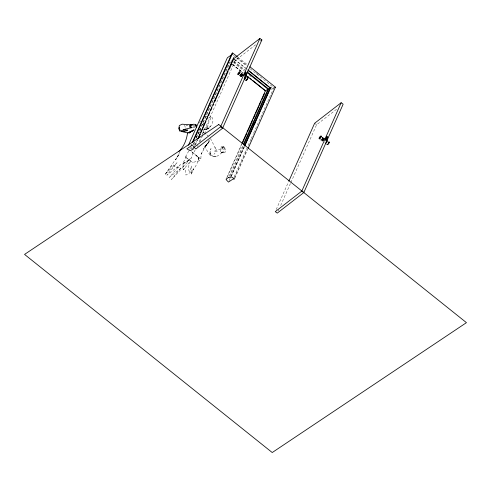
<?xml version="1.0" encoding="UTF-8"?>
<svg xmlns="http://www.w3.org/2000/svg" width="491" height="491" viewBox="0 0 491 491"><rect width="100%" height="100%" fill="white"/><g stroke="black" fill="none" stroke-linecap="round" stroke-linejoin="round"><path stroke-width="0.37" stroke-dasharray="2.46 1.84" d="M204.078 146.097L210.406 155.665L210.492 150.749L210.995 148.577L209.823 152.67L210.406 155.665L212.671 155.672L214.997 153.155M202.777 135.025L202.893 132.251L204.225 128.869L206.361 127.635L211.418 116.926L209.639 115.802M191.183 174.109L193.607 168.904L191.183 174.109L191.791 166.019L189.293 171.77L188.213 167.511L190.477 161.122L183.253 169.818L182.983 163.147L186.525 156.083L185.365 156.979L189.274 150.111M191.57 151.572L198.726 157.863C197.505 165.185 192.681 171.813 185.966 175.078L184.929 168.217L183.253 169.818M198.726 157.863L198.266 160.735L198.794 159.458L198.726 157.863L196.369 155.782L200.285 158.519L191.656 151.713M205.103 133.877L205.919 130.489L208.024 125.671L206.558 129.17L208.626 128.55L210.406 126.31L206.963 129.016L205.263 129.403L208.626 128.55L203.931 129.661C209.037 129.974 211.633 125.543 212.91 121.222L212.756 118.294L211.418 116.926L208.743 118.135M182.977 163.184L187.102 161.6L191.116 158.17L192.908 153.118M202.531 135.669L199.917 141.997M191.079 149.203L192.006 147.11M193.251 144.323L194.178 142.237M196.038 138.057L229.555 62.069M193.515 144.495L194.761 141.696M196.32 138.192L229.984 62.584L232.047 61.203M194.27 145.121L196.136 140.923M202.986 125.555L203.918 123.456M194.847 145.569L197.462 139.622M195.461 144.814L197.64 139.923M199.094 141.893L200.954 137.719M202.814 133.546L235.342 60.485L255.854 44.607M226.707 177.693L241.67 144.084M227.523 176.594L241.842 144.471M229.285 175.968L243.002 145.164M229.856 176.429L243.235 146.379M231.046 176.128L244.076 146.852M229.076 180.7L230.316 177.914M230.623 177.22L244.248 146.613M231.286 176.312L244.383 146.889M234.213 176.772L246.912 148.251M248.151 145.471L250.938 139.211M251.245 138.517L253.411 133.644M253.724 132.951L273.855 87.736L250.072 68.709M234.465 177.908L247.237 149.227M234.901 178.11L247.673 149.424M276.2 209.553L288.591 181.719M278.188 211.026L278.808 209.639M280.668 205.459L290.58 183.192M290.887 182.499L316.603 124.745L337.722 108.401M180.062 151.523L175.643 159.827L179.46 153.855L165.172 174.317L177.03 162.785L166.891 175.177L180.393 164.657L169.37 177.343L185.07 164.994L191.054 157.525M189.63 149.46L190.698 147.496M195.265 149.78L193.828 152.48L192.785 152.554L192.926 153.106M197.321 146.496L198.063 145.213M222.914 147.466L224.049 146.232L222.791 146.631L222.914 147.466L221.607 147.546L224.418 147.466L224.884 147.92L225.05 150.056L224.418 147.466L225.222 149.694L225.056 152.437L223.528 152.897M196.124 137.124L199.579 131.803M202.482 124.947L203.691 123.149M208.258 140.377L208.331 142.605L205.361 146.122L209.645 141.064L209.258 139.782M199.334 122.664L200.555 120.921M208.982 141.948L205.361 146.122L209.645 141.064L203.421 149.129L206.871 144.023L201.175 154.076L202.347 151.805L201.071 154.327L200.893 158.71L199.125 160.925L192.582 162.447L185.488 157.077M165.172 174.317L172.814 164.553L175.238 166.805L180.805 167.861L171.519 179.467L185.07 164.994M206.183 145.262L208.331 142.605M210.443 138.456L215.273 147.871L214.303 146.999L217.495 151.075L213.898 151.651L214.782 150.964L220.723 148.957L221.128 148.491L220.975 147.024L223.098 146.293M191.116 158.17L191.472 157.857M271.443 89.35L273.855 87.736M205.723 116.975L206.938 116.441M192.521 127.586L195.375 127.322M223.423 147.171L222.22 147.441L223.362 147.202M222.405 148.963L220.723 148.957M192.681 125.309L194.847 125.567M193.319 126.328L195.897 126.672M186.175 125.242L187.409 125.487L186.924 125.193M199.561 129.446L201.856 131.079M205.735 134.068L204.017 132.846L204.864 133.632M233.354 59.006L235.342 60.485M314.614 123.272L316.603 124.745M185.365 156.979L192.582 162.447M238.006 57.244L247.501 64.843M237.257 57.748L246.752 65.346M256.247 72.938L259.807 75.792M233.428 55.397L235.809 57.3M236.404 57.772L246.507 65.855M234.784 59.405L245.525 67.997M234.324 59.343L247.495 69.875M234.023 61.301L244.8 69.925M233.741 61.805L244.352 70.293M230.979 60.528L232.765 61.952M233.36 62.431L244.058 70.986M249.41 75.27L251.196 76.694M232.826 64.536L242.99 72.668M232.464 64.395L243.18 72.963M232.341 64.474L242.953 72.963M206.883 134.878L208.098 135.921M199.782 129.305L200.831 130.25M204.409 133.202L203.029 131.913L204.581 133.386M220.803 151.848L220.152 150.08L222.883 148.264L223.779 152.676L222.122 152.149L223.534 151.946L221.791 152.241L223.362 151.891L221.146 152.388L222.877 151.639C219.649 155.003 213.303 160.336 210.148 153.56L210.406 155.665M184.714 124.917L185.389 128.544M325.116 142.071A1.473 0.368 -53.4 0 1 324.698 142.396M188.98 159.925L187.175 161.496L182.296 164.282L188.98 159.925M215.936 156.684L213.432 156.801L215.936 156.684"/><path stroke-width="0.74" d="M200.089 134.546L199.929 134.921M213.34 104.374L213.831 104.295M230.07 68.004L229.843 67.549M230.905 65.168L230.954 64.904M195.915 126.04L195.584 124.395L193.393 124.235L190.612 125.604M189.636 132.03L193.166 130.477L187.574 132.895C186.549 139.88 184.107 146.422 178.902 151.498M199.616 135.436L199.475 135.761M188.391 145.324L227.413 57.674L232.243 54.446M192.355 142.329L231.912 53.476L232.66 52.973L237.411 56.772M193.104 141.825L232.66 52.973M197.726 139.027L233.704 57.478M198.26 138.523L200.125 134.331M200.751 132.938L206.036 121.056M206.662 119.657L207.902 116.864M208.528 115.465L209.774 112.672M210.707 110.573L211.946 107.781M214.438 102.189L222.214 84.716M222.84 83.323L228.125 71.441M228.751 70.041L233.415 59.564M220.551 126.831L259.899 38.464L261.887 39.937L222.54 128.304L195.995 148.853L194.006 147.38A0.81 0.522 24 0 0 193.92 146.84L191.858 144.624L191.109 145.127L191.668 145.569L186.838 148.798L189.673 150.498A0.81 0.522 24 0 0 190.459 150.596L193.288 149.074L192.718 148.613L194.215 147.613L194.006 147.38L220.551 126.831L222.54 128.304M244.819 74.564L245.604 73.312A2.24 1.442 24 0 1 245.758 73.951L245.316 74.933L244.819 74.564L245.604 73.312M241.977 143.384L265.355 90.878L267.933 89.153L247.304 72.65M242.462 143.077L246.801 133.331M247.421 131.938L252.693 120.099M253.313 118.705L255.173 114.526M255.793 113.133L258.585 106.866M259.205 105.473L261.065 101.293M261.685 99.9L264.477 93.634M243.309 144.464L267.933 89.153M243.855 144.98L268.749 89.08L270.246 88.079L248.096 70.354M254.436 123.775L254.933 122.658L254.369 123.892L253.737 123.456L254.344 123.118L253.663 124.831L252.828 125.322L253.921 122.86L254.755 122.376L253.921 122.86M254.295 123.081L253.798 124.198L254.338 124.628M254.933 122.658L254.412 123.008L254.706 122.339M244.696 145.459L254.32 123.855M270.246 88.079L254.866 122.775M244.696 146.189L270.584 88.042L271.541 87.742M247.986 148.724L275.396 87.159L249.876 66.739M288.904 181.026L314.614 123.272L341.159 102.723L343.148 104.202L303.806 192.57L277.255 213.112L275.273 211.639L301.818 191.097L341.159 102.723M326.085 138.824L326.871 137.572A2.24 1.442 24 0 1 327.018 138.21L326.583 139.199L326.085 138.824L326.871 137.572M179.411 127.316L178.749 128.538L179.927 131.287M185.524 129.274L183.063 129.673L192.036 127.635M233.354 59.006L259.899 38.464M260.678 40.87L261.887 39.937M274.647 87.656L275.396 87.159M254.344 123.118L253.288 124.616L253.847 124.235M254.455 123.045L254.982 122.695M253.957 124.162L254.835 123.511M252.877 125.358L253.663 124.831M214.892 100.882L215.248 100.901M229.536 68.243L229.53 68.642M213.303 104.871L213.376 105.313M231.482 64.247L231.249 64.573M192.251 124.929L182.136 124.192L179.307 125.549L179.006 127.777L179.872 130.035L181.541 130.674L187.648 129.9L187.623 130.489L183.548 131.656L184.69 131.52L180.897 131.336L187.574 132.895M190.974 126.623L191.723 127.457M245.261 73.582L245.758 73.951M326.521 137.842L327.018 138.21M301.818 191.097L303.806 192.57M247.912 69.906L270.584 88.042M247.194 71.839L268.749 89.08M247.777 76.498L248.974 77.455M250.171 78.407L251.367 79.364M252.558 80.321L265.717 90.847M245.905 75.319L265.355 90.878M196.124 125.414L195.584 124.395L195.805 125.837M196.664 127.543L195.958 124.782L195.989 126.027M323.385 139.309L322.968 139.788M240.86 74.11L240.443 74.589M326.435 138.554A2.24 1.442 24 0 1 326.583 139.199M320.04 137.173A1.768 0.442 -53.4 0 1 321.445 136.197A1.768 0.442 -53.4 0 1 320.242 138.321A1.768 0.442 -53.4 0 1 319.26 138.56M322.176 137.75A1.657 0.417 -53.4 0 1 322.918 137.713A1.657 0.417 -53.4 0 1 321.648 139.622A1.657 0.417 -53.4 0 1 320.905 139.665M328.565 142.568A1.541 0.387 -53.4 0 1 329.258 142.531A1.541 0.387 -53.4 0 1 328.074 144.311A1.541 0.387 -53.4 0 1 327.38 144.348M328.786 141.819A1.768 0.442 -53.4 0 1 328.295 143.55A1.768 0.442 -53.4 0 1 326.926 144.25M326.147 141.715A1.657 0.417 -53.4 0 1 327.429 140.721A1.657 0.417 -53.4 0 1 326.699 142.359A1.657 0.417 -53.4 0 1 325.423 143.347M245.169 74.294A2.24 1.442 24 0 1 245.316 74.933M239.854 71.87A1.768 0.442 -53.4 0 1 239.369 73.601A1.768 0.442 -53.4 0 1 237.994 74.294M241.382 73.128A1.657 0.417 -53.4 0 1 240.928 74.749A1.657 0.417 -53.4 0 1 239.645 75.399M242.173 74.423A1.657 0.417 -53.4 0 1 242.861 74.564A1.657 0.417 -53.4 0 1 241.32 76.578A1.657 0.417 -53.4 0 1 241.173 75.737M247.74 77.971A1.541 0.387 -53.4 0 1 247.544 79.149A1.541 0.387 -53.4 0 1 246.12 80.401M246.12 80.088A1.541 0.387 -53.4 0 1 246.365 79.53M247.022 77.946A1.768 0.442 -53.4 0 1 247.814 77.903A1.768 0.442 -53.4 0 1 246.457 79.947A1.768 0.442 -53.4 0 1 245.666 79.984M244.886 77.449A1.657 0.417 -53.4 0 1 246.169 76.461A1.657 0.417 -53.4 0 1 245.439 78.094A1.657 0.417 -53.4 0 1 244.156 79.088M244.156 78.75A1.657 0.417 -53.4 0 1 244.42 78.149M245.598 72.06L243.972 75.724L244.966 76.461L246.592 72.797L245.598 72.06M326.865 136.326L325.232 139.984L326.227 140.721L327.859 137.063L326.865 136.326M241.719 75.068L241.517 75.534L241.719 75.068M245.162 77.621L244.954 78.087L245.162 77.621M322.986 139.334L322.777 139.8L322.986 139.334M326.423 141.887L326.214 142.347L326.423 141.887M191.091 124.604L190.011 125.346L190.109 127.562L189.992 125.193L191.091 124.604M218.771 124.524L24.55 254.412L272.229 452.536L466.45 322.655L218.771 124.524M228.659 177.368L226.081 179.092L226.339 179.295A0.81 0.522 24 0 0 226.394 179.872L228.456 182.087L233.28 178.859L233.839 179.307L234.594 178.81L231.758 177.11A0.81 0.522 24 0 0 230.973 177.012L229.236 177.828L228.659 177.368M193.908 129.888L188.992 133.03L193.908 129.888M319.776 138.155A1.541 0.387 -53.4 0 0 320.954 136.062A1.541 0.387 -53.4 0 0 319.328 137.633A1.541 0.387 -53.4 0 0 319.776 138.155M322.912 140.561A1.657 0.417 -53.4 0 0 324.177 138.309A1.657 0.417 -53.4 0 0 322.434 140.003A1.657 0.417 -53.4 0 0 322.912 140.561M322.753 140.316A1.473 0.368 -53.4 0 0 323.882 138.315A1.473 0.368 -53.4 0 0 322.329 139.818A1.473 0.368 -53.4 0 0 322.753 140.316M238.509 73.896A1.541 0.387 -53.4 0 0 239.694 71.796A1.541 0.387 -53.4 0 0 238.067 73.374A1.541 0.387 -53.4 0 0 238.509 73.896M241.486 76.056A1.473 0.368 -53.4 0 0 242.615 74.055A1.473 0.368 -53.4 0 0 241.063 75.559A1.473 0.368 -53.4 0 0 241.486 76.056"/></g></svg>
